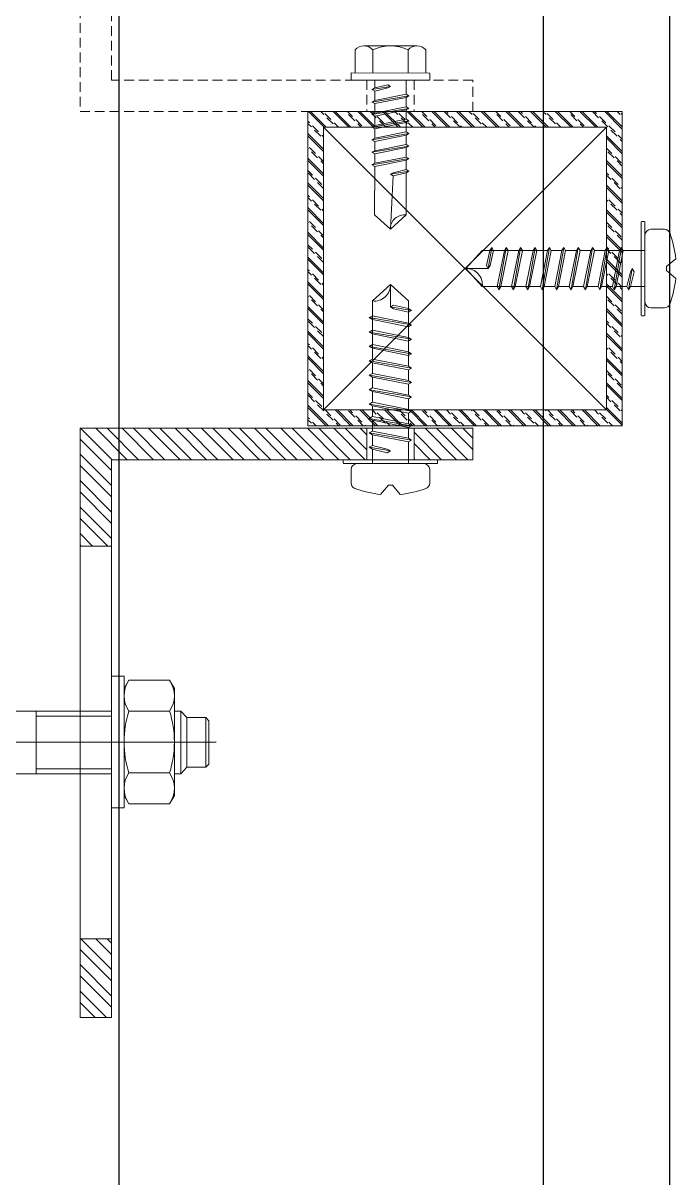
# Model space of a CAD drawing. Header units: millimetres. Extents: x 4688743 to 4806056, y -3017657 to -2960297.
# Drawn here: x 4752639.6 to 4752722.7, y -2967838.1 to -2967691.1 of the extents above; entities that cross this region are included whole.
import ezdxf

# ---------------------------------------------------------------- set-up
doc = ezdxf.new("R2010")
doc.units = ezdxf.units.MM
doc.header["$MEASUREMENT"] = 0
doc.linetypes.add('LÍNEAS_OCULTAS2', pattern=[0.1875, 0.125, -0.0625])
for name, color, linetype, lineweight in [('B-SECTIONS$0$_FAVETON-Autotaladrante N12 Filete 5.5 mm', 8, 'Continuous', 5), ('B-SECTIONS$0$_FAVETON-Pieza', 7, 'Continuous', 5), ('CLAYTONE-Pieza', 7, 'Continuous', 9), ('NEI-ALU-CROSS-SECTION', 150, 'Continuous', 5), ('NEI-G-BRACKET-IN PLAN', 115, 'Continuous', 5), ('NEI-G-RCC FASTENER', 253, 'Continuous', 5), ('TAPPING SCREW', 251, 'Continuous', 5)]:
    doc.layers.add(name, color=color, linetype=linetype, lineweight=lineweight)
doc.layers.add('MATEL CLADDING', color=145, linetype='Continuous')
doc.layers.add('wall', color=4, linetype='Continuous')

# ---------------------------------------------------------------- blocks, each defined once
blk = doc.blocks.new('ALU-CROSS-SECTION')
at = {"layer": 'NEI-ALU-CROSS-SECTION'}
h = blk.add_hatch(dxfattribs=at)
h.set_pattern_fill('ANSI33', color=8, scale=0.35, style=0)
h.set_pattern_definition([(45, (-14308.02193675318, -80916.70693045919), (-1.5715448211871, 1.5715448211871), []), (45, (-14306.45039125318, -80916.70693045919), (-1.5715448211871, 1.5715448211871), [1.111249999999998, -0.5556250000000001])])
h.paths.add_polyline_path([(20, 20), (-20, 20), (-20, -20), (20, -20)])
h.paths.add_polyline_path([(18, -18), (-17.99999999999818, -18), (-18.00000000000182, 18), (17.99999999999818, 18.00000000001455)], flags=16)
at = {"color": 8}
for p, q in [((-18, -18), (18, 18)), ((-18, 18), (18, -18))]:
    blk.add_line(p, q, dxfattribs=at)
for points in [[(-20, -20), (20, -20), (20, 20), (-20, 20)], [(-18, -18), (18, -18), (18, 18), (-18, 18)]]:
    blk.add_lwpolyline(points, close=True)
blk = doc.blocks.new('Autotaladrante N12 Filete 5.5 mm')
at = {"color": 250}
blk.add_lwpolyline([(0.4, -6), (0.1, -6, -0.4142135623730951), (0, -5.9), (0, 5.9, -0.4142135623730951), (0.1, 6), (0.4, 6, -0.4142135623730951), (0.5, 5.9), (0.5, -5.9, -0.4142135623730951)], format="xyb", close=True, dxfattribs=at)
at = {"layer": 'TAPPING SCREW'}
for p, q in [((0, 2.291923984535969), (1.846740673296151, 2.291923984652384)), ((1.619689673185348, -6.80153607391e-05), (2.078185673337428, 2.692314984626134)), ((2.309875673148779, 2.291923984652384), (3.67999267298728, 2.291923984652384)), ((4.143372673075647, 2.291923984652384), (5.513489672914146, 2.291923984652384)), ((5.976869673002511, 2.291923984652384), (7.346986672841012, 2.291923984652384)), ((7.810366672929376, 2.291923984652384), (9.180483672767876, 2.291923984652384)), ((9.64386367285624, 2.291923984652384), (11.01398067269474, 2.291923984652384)), ((10.56036767270416, -2.292060015373863), (11.47711567301303, 2.291923984652384)), ((11.24567067297175, 2.692314984626134), (11.47711567301303, 2.291923984652384)), ((11.47711567301303, 2.291923984652384), (12.84747667284682, 2.291923984652384)), ((13.31036767270416, 2.291923984652384), (14.68072867300361, 2.291923984652384)), ((14.22711567301303, -2.292060015373863), (15.14361967286095, 2.291923984652384)), ((14.55444400012493, 2.291923984535969), (20.70214900001884, 2.291923984535969)), ((14.91217367304489, 2.692314984626134), (15.14361967286095, 2.291923984652384)), ((15.14361967286095, 2.291923984652384), (16.51398067269474, 2.291923984652384)), ((16.97711567301302, 2.291923984652384), (18.34723267285153, 2.291923984652384)), ((17.66217367304489, -2.692451015347614), (18.5789216728881, 2.692314984626134)), ((20.70214900001884, 2.291923984535969), (22.80200200015679, -6.80154771544e-05)), ((-3.936293014617362, 1.252029540308284), (-2.746724937403298, 0.2499999999417923)), ((-2.746724937403298, 0.2499999999417923), (-2.746724937403298, -0.2500000000582077)), ((-3.936293014617362, -1.252029540424699), (-2.746724937403298, -0.2500000000582077)), ((19.9539216728881, -6.80153607391e-05), (22.80200200015679, -6.80154771544e-05)), ((20.70214900001884, -2.292060015490278), (22.80200200015679, -6.80154771544e-05)), ((0, -2.292060015490278), (2.763489672914146, -2.292060015490278)), ((2.995179673191158, -2.692451015347614), (3.226624673232436, -2.292060015373863)), ((4.828676673118026, -2.692451015347614), (5.0601216731593, -2.292060015373863)), ((6.66217367304489, -2.692451015347614), (6.893618673086166, -2.292060015373863)), ((8.495670672971755, -2.692451015347614), (8.727115673013031, -2.292060015373863)), ((10.3289216728881, -2.692451015347614), (10.56036767270416, -2.292060015373863)), ((10.56036767270416, -2.292060015373863), (11.93072867300361, -2.292060015373863)), ((12.39386367285624, -2.292060015373863), (13.76398067269474, -2.292060015373863)), ((13.63769599981606, -2.292060015490278), (20.70214900001884, -2.292060015490278)), ((13.99542567273602, -2.692451015347614), (14.22711567301303, -2.292060015373863)), ((14.22711567301303, -2.292060015373863), (15.59723267285153, -2.292060015373863)), ((16.06036767270416, -2.292060015373863), (17.43072867300361, -2.292060015373863)), ((17.89386367285624, -2.292060015373863), (19.26398067269474, -2.292060015373863))]:
    blk.add_line(p, q, dxfattribs=at)
for points in [[(-0.75, 5.000000000058205), (-2.468786036887863, 5.000000000058205)], [(0, 4.250000155007002), (0, -4.250000155007002)], [(4.596986672841012, -2.292060015373863), (3.226624673232436, -2.292060015373863), (4.143372673075647, 2.291923984652384), (3.911682673264293, 2.692314984626134), (2.995179673191158, -2.692451015347614), (2.763489672914146, -2.292060015373863), (3.680237673223018, 2.291923984652384), (3.911682673264293, 2.692314984626134)], [(6.430482672993093, -2.292060015373863), (5.0601216731593, -2.292060015373863), (5.976869673002511, 2.291923984652384), (5.745179673191159, 2.692314984626134), (4.828676673118026, -2.692451015347614), (4.596986672841012, -2.292060015373863), (5.513734673149881, 2.291923984652384), (5.745179673191159, 2.692314984626134)], [(8.263979672919957, -2.292060015373863), (6.893618673086166, -2.292060015373863), (7.810366672929376, 2.291923984652384), (7.578676673118025, 2.692314984626134), (6.66217367304489, -2.692451015347614), (6.430483672767878, -2.292060015373863), (7.347231673076748, 2.291923984652384), (7.578676673118025, 2.692314984626134)], [(10.09747667284682, -2.292060015373863), (8.727115673013031, -2.292060015373863), (9.64386367285624, 2.291923984652384), (9.41217367304489, 2.692314984626134), (8.495670672971755, -2.692451015347614), (8.263980672694743, -2.292060015373863), (9.180728673003612, 2.291923984652384), (9.41217367304489, 2.692314984626134)], [(13.0789216728881, 2.692314984626134), (13.31036767270416, 2.291923984652384), (12.39386367285624, -2.292060015373863), (12.16217367304489, -2.692451015347614), (11.93072867300361, -2.292060015373863), (12.84747667284682, 2.291923984652384), (13.0789216728881, 2.692314984626134), (12.16217367304489, -2.692451015347614)], [(15.8289216728881, -2.692451015347614), (16.06036767270416, -2.292060015373863), (16.97711567301302, 2.291923984652384), (16.74542567273602, 2.692314984626134), (15.8289216728881, -2.692451015347614), (15.59723267285153, -2.292060015373863), (16.51398067269474, 2.291923984652384), (16.74542567273602, 2.692314984626134)], [(19.9539216728881, -6.80153607391e-05), (19.72247667284682, -0.4014350153738633), (19.26398067269474, -2.292060015373863), (19.49567067297175, -2.692451015347614), (19.9539216728881, -6.80153607391e-05), (20.18536767270416, -0.4014350153738633), (19.72711567301303, -2.292060015373863), (19.49567067297175, -2.692451015347614)], [(-0.75, -5.000000000058205), (-2.468786036887863, -5.000000000058205)]]:
    blk.add_lwpolyline(points, dxfattribs=at)
for points in [[(2.309875673148779, 2.291923984652384), (1.85137967346236, 0.4012989846523852), (1.619689673185348, -6.80153607391e-05), (1.388244673144072, 0.4012989846523852), (1.846740673296151, 2.291923984652384), (2.078185673337428, 2.692314984626134)], [(10.3289216728881, -2.692451015347614), (10.09747667284682, -2.292060015373863), (11.01398067269474, 2.291923984652384), (11.24567067297175, 2.692314984626134)], [(13.76398067269474, -2.292060015373863), (14.68072867300361, 2.291923984652384), (14.91217367304489, 2.692314984626134), (13.99542567273602, -2.692451015347614)], [(17.89386367285624, -2.292060015373863), (17.66217367304489, -2.692451015347614), (17.43072867300361, -2.292060015373863), (18.34723267285153, 2.291923984652384), (18.5789216728881, 2.692314984626134), (18.81036767270416, 2.291923984652384)]]:
    blk.add_lwpolyline(points, close=True, dxfattribs=at)
for centre, radius, start, end in [((9.023636459546438, 1.74623e-10), 12.99999999997761, 159.516938112828, 174.5435306629525), ((-2.46258787001828, 4.243801831908056), 0.756223569314118, 90.469613473679, 163.2548443297467), ((-0.7561981668695807, 4.243801831908056), 0.756223569314118, 0.4696135470522529, 89.53038652632057), ((22.74389699986205, 2.054619984526651), 2.055444, 173.3775490016879, 271.6224339928452), ((9.023636459546438, 1.74623e-10), 12.99999999997761, 185.4564693403973, 200.4830618965218), ((-0.7561981668695807, -4.243801831908056), 0.756223569314118, 270.469613473679, 359.5303864529478), ((-2.46258787001828, -4.243801831908056), 0.756223569314118, 196.7451556702532, 269.5303865263205)]:
    blk.add_arc(centre, radius, start, end, dxfattribs=at)
blk = doc.blocks.new('Fischer')
at = {"layer": 'NEI-G-RCC FASTENER', "linetype": 'Continuous'}
for p, q in [((-7.999999999941792, 6.799999999959255), (-7.391472625691677, 7.854000091509078)), ((-2.208527183509431, 7.854000091509078), (-7.391472625691677, 7.854000091509078)), ((-1.599999999976715, 6.799999999959255), (-2.208527183509431, 7.854000091509078)), ((-1.599999999976715, 8.399999999950522), (-1.599999999976715, 0)), ((-1.599999999976715, 8.399999999950522), (0, 8.399999999950522)), ((0, 8.399999999950522), (0, -8.399999999950522)), ((-7.999999999941792, 6.799999999959255), (-7.999999999941792, 0)), ((-11.99999999994179, 3.1000001525681), (-12.39999999993597, 2.700000152573918)), ((-11.99999999994179, 3.1000001525681), (-9.599999999947613, 3.1000001525681)), ((-11.99999999994179, -3.219999847409781), (-11.99999999994179, 3.1000001525681)), ((-9.599999999947613, 3.1000001525681), (-8.819999694766011, 3.940000152564607)), ((-9.599999999947613, 3.1000001525681), (-9.599999999947613, -3.219999847409781)), ((-8.819999694766011, 3.940000152564607), (-7.999999999941792, 3.940000152564607)), ((-8.819999694766011, -4.059999847391737), (-8.819999694766011, 3.940000152564607)), ((-2.208527183509431, 3.927000045761813), (-7.391472625691677, 3.927000045761813)), ((91.52437581052072, 3.940000152564607), (0, 3.940000152564607)), ((9.599999999947613, 3.940000152564607), (9.599999999947613, -4.059999847391737)), ((-12.39999999993597, 2.700000152573918), (-12.39999999993597, -2.819999847415599)), ((-7.999999999970896, -6.799999999959255), (-7.999999999941792, 0)), ((-1.60000000000582, -8.399999999950522), (-1.599999999976715, 0)), ((-11.99999999994179, -3.219999847409781), (-12.39999999993597, -2.819999847415599)), ((-9.599999999947613, -3.219999847409781), (-11.99999999994179, -3.219999847409781)), ((-9.599999999947613, -3.219999847409781), (-8.819999694766011, -4.059999847391737)), ((-8.819999694766011, -4.059999847391737), (-7.999999999970896, -4.059999847391737)), ((-2.208527183509431, -3.927000045761813), (-7.391472625691677, -3.927000045761813)), ((91.52437581052072, -4.059999847391737), (0, -4.059999847391737)), ((-7.999999999970896, -6.799999999959255), (-7.391472625691677, -7.854000091509078)), ((-1.60000000000582, -6.799999999959255), (-2.208527183509431, -7.854000091509078)), ((-2.208527183509431, -7.854000091509078), (-7.391472625691677, -7.854000091509078)), ((-1.60000000000582, -8.399999999950522), (0, -8.399999999950522))]:
    blk.add_line(p, q, dxfattribs=at)
at = {"layer": 'NEI-G-RCC FASTENER'}
for p, q in [((9.599999999947613, 3.290800094589938), (0, 3.290800094589938)), ((-13.33468846569303, -0.0044496406408143), (124.1009357786097, -0.0044496406408143)), ((9.599999999947613, -3.410800170880975), (0, -3.410800170880975))]:
    blk.add_line(p, q, dxfattribs=at)
at = {"layer": 'NEI-G-RCC FASTENER', "linetype": 'Continuous'}
for centre, radius, start, end in [((-4.527979660022538, 5.890499877903494), 3.472020339946872, 145.5615405233899, 214.4384694938077), ((-5.072020339925074, 5.890499877903494), 3.472020339946872, 325.5615355159505, 34.43847450287798), ((4.975290679896716, 0), 12.97529144280028, 162.383039695769, 197.6169686149635), ((-14.57529144280124, 0), 12.97529144280028, 342.383034686787, 17.61697533117684), ((-4.527979660022538, -5.890499877903494), 3.472020339946872, 145.5615405233899, 214.4384694938077), ((-5.072020339925074, -5.890499877903494), 3.472020339946872, 325.5615355159505, 34.43847450287798)]:
    blk.add_arc(centre, radius, start, end, dxfattribs=at)
blk = doc.blocks.new('bracket@ rcc')
h = blk.add_hatch()
h.set_pattern_fill('ANSI31', color=8, scale=0.75, style=0)
h.set_pattern_definition([(45, (22.2538147293526, 3.634956287220134), (-1.683798022700464, 1.683798022700464), [])])
h.paths.add_polyline_path([(-14.77744539687409, -6.365043712779865), (-24.77744539687411, -6.365043712779865), (-24.77744539687411, -10.36504371277986), (-14.77744539687409, -10.36504371277986)])
h = blk.add_hatch()
h.set_pattern_fill('ANSI31', color=8, scale=0.75, style=0)
h.set_pattern_definition([(45, (230.708298155645, -31.36504371277986), (-1.683798022700464, 1.683798022700464), [])])
h.paths.add_polyline_path([(50.22255460312589, -6.365043712779865), (35.22255460312589, -6.365043712779865), (35.22255460312589, -10.36504371277986), (46.22255460312589, -10.36504371277986), (46.22255460312589, -40.86541946672421), (46.22464467902449, -40.86542034040774), (46.22380880602834, -42.86504371277986), (50.22255460312589, -42.86504371277986)])
h = blk.add_hatch()
h.set_pattern_fill('ANSI31', color=8, scale=0.75, style=0)
h.set_pattern_definition([(45, (22.2538147293526, 1.134956287220133), (-1.683798022700464, 1.683798022700464), [])])
h.paths.add_polyline_path([(46.22255460312589, -56.36504371277986), (50.22255460312589, -56.36504371277986), (50.22255460312589, -48.86504371277986), (46.22255460312589, -48.86504371277986)])
for p, q in [((-14.77744539687409, -6.365043712779865), (-14.77744539687409, -10.36504371277986)), ((35.22255460312589, -6.365043712779865), (35.22255460312589, -10.36504371277986)), ((46.22255460312589, -42.86504371277986), (50.22255460312589, -42.86504371277986)), ((46.22255460312589, -48.86504371277986), (50.22255460312589, -48.86504371277986))]:
    blk.add_line(p, q)
blk.add_lwpolyline([(-24.77744539687411, -6.365043712779865), (50.22255460312589, -6.365043712779865), (50.22255460312589, -56.36504371277986), (46.22255460312589, -56.36504371277986), (46.22255460312589, -10.36504371277986), (-24.77744539687411, -10.36504371277986), (-24.77744539687411, -6.365043712779865)])
at = {"layer": 'CLAYTONE-Pieza'}
blk.add_blockref('Autotaladrante N12 Filete 5.5 mm', (45.72255460312589, -45.86504371277986), dxfattribs=at)
at = {"layer": 'NEI-G-RCC FASTENER', "extrusion": (0, 0, -1), "zscale": -1, "rotation": 90}
blk.add_blockref('Fischer', (-10.28255445054674, -10.36504371277986), dxfattribs=at)
blk = doc.blocks.new('B-SECTIONS$0$Autotaladrante N12 Filete 5.5 mm')
at = {"layer": 'B-SECTIONS$0$_FAVETON-Autotaladrante N12 Filete 5.5 mm'}
for p, q in [((-4.984374999999086, -3.870116999999027), (-4.984374999999086, 3.870117000000846)), ((-4.411376000000018, 2.580078000000411), (-1.031249999997271, 2.580078000000411)), ((0, 2.291992000000845), (1.143554999998741, 2.291992000000845)), ((0.9165040000025328, 9.095e-13), (1.375000000002728, 2.692383000000517)), ((1.606690000002341, 2.291992000000845), (2.976807000002736, 2.291992000000845)), ((3.439941999999973, 2.291992000000845), (4.810059000000363, 2.291992000000845)), ((4.356446000002506, -2.291991999999027), (5.273193999997601, 2.291992000000845)), ((5.041748999999982, 2.692383000000517), (5.273193999997601, 2.291992000000845)), ((5.273193999997601, 2.291992000000845), (6.643555000003289, 2.291992000000845)), ((7.106446000001596, 2.291992000000845), (8.476807000000917, 2.291992000000845)), ((8.023194000003059, -2.291991999999027), (8.939697999999225, 2.291992000000845)), ((8.708251999998538, 2.692383000000517), (8.939697999999225, 2.291992000000845)), ((8.939697999999225, 2.291992000000845), (10.31005899999854, 2.291992000000845)), ((10.77319400000215, 2.291992000000845), (12.14331100000254, 2.291992000000845)), ((11.45825199999672, -2.692383000000517), (12.37499999999909, 2.692383000000517)), ((12.60644599999978, 2.291992000000845), (19.67089899999791, 2.291992000000845)), ((19.67089899999791, 2.291992000000845), (21.77075200000218, 9.095e-13)), ((13.9814460000025, -0.4013669999994818), (21.77075200000218, 9.095e-13)), ((19.67089899999791, -2.291991999999027), (21.77075200000218, 9.095e-13)), ((-4.411376000000018, -2.580078000000411), (-1.031249999997271, -2.580078000000411)), ((0, -2.291991999999027), (2.060059000001273, -2.291991999999027)), ((2.291749000000891, -2.692383000000517), (2.523193999998509, -2.291991999999027)), ((4.125000000001818, -2.692383000000517), (4.356446000002506, -2.291991999999027)), ((4.356446000002506, -2.291991999999027), (5.726807000001826, -2.291991999999027)), ((6.189941999999063, -2.291991999999027), (7.560058999999455, -2.291991999999027)), ((7.791504000003442, -2.692383000000517), (8.023194000003059, -2.291991999999027)), ((8.023194000003059, -2.291991999999027), (9.393311000003443, -2.291991999999027)), ((9.856446000000687, -2.291991999999027), (11.226807, -2.291991999999027)), ((11.68994199999633, -2.291991999999027), (13.06005899999673, -2.291991999999027)), ((13.52319400000124, -2.291991999999027), (19.67089899999791, -2.291991999999027)), ((-1.031249999997271, -5.160155999999457), (-4.411376000000018, -5.160155999999457))]:
    blk.add_line(p, q, dxfattribs=at)
for points in [[(-1.031249999997271, 5.160155999999457), (-4.411376000000018, 5.160155999999457)], [(3.893554999997832, -2.291991999999027), (2.523193999998509, -2.291991999999027), (3.439941999999973, 2.291992000000845), (3.208252000000356, 2.692383000000517), (2.291749000000891, -2.692383000000517), (2.060059000001273, -2.291991999999027), (2.976807000002736, 2.291992000000845), (3.208252000000356, 2.692383000000517)], [(6.875000000000909, 2.692383000000517), (7.106446000001596, 2.291992000000845), (6.189941999999063, -2.291991999999027), (5.958251999999447, -2.692383000000517), (5.726807000001826, -2.291991999999027), (6.643555000003289, 2.291992000000845), (6.875000000000909, 2.692383000000517), (5.958251999999447, -2.692383000000517)], [(9.625, -2.692383000000517), (9.856446000000687, -2.291991999999027), (10.77319400000215, 2.291992000000845), (10.54150400000253, 2.692383000000517), (9.625, -2.692383000000517), (9.393311000003443, -2.291991999999027), (10.31005899999854, 2.291992000000845), (10.54150400000253, 2.692383000000517)], [(13.75000000000182, 9.095e-13), (13.51855499999783, -0.4013669999994818), (13.06005899999673, -2.291991999999027), (13.29174899999725, -2.692383000000517), (13.75000000000182, 9.095e-13), (13.9814460000025, -0.4013669999994818), (13.52319400000124, -2.291991999999027), (13.29174899999725, -2.692383000000517)]]:
    blk.add_lwpolyline(points, dxfattribs=at)
for points in [[(0, -5.729491999999482), (0, 5.729491999999482), (-1.031249999997271, 5.729491999999482), (-1.031249999997271, -5.729491999999482)], [(1.606690000002341, 2.291992000000845), (1.148194000002149, 0.4013669999994818), (0.9165040000025328, 9.095e-13), (0.6850589999985461, 0.4013669999994818), (1.143554999998741, 2.291992000000845), (1.375000000002728, 2.692383000000517)], [(4.125000000001818, -2.692383000000517), (3.893554999997832, -2.291991999999027), (4.810059000000363, 2.291992000000845), (5.041748999999982, 2.692383000000517)], [(7.560058999999455, -2.291991999999027), (8.476807000000917, 2.291992000000845), (8.708251999998538, 2.692383000000517), (7.791504000003442, -2.692383000000517)], [(11.68994199999633, -2.291991999999027), (11.45825199999672, -2.692383000000517), (11.226807, -2.291991999999027), (12.14331100000254, 2.291992000000845), (12.37499999999909, 2.692383000000517), (12.60644599999978, 2.291992000000845)]]:
    blk.add_lwpolyline(points, close=True, dxfattribs=at)
for centre, radius, start, end in [((-3.24560499999643, 3.870117000000846), 1.738801999999999, 132.1065000000292, 227.8934999999707), ((1.111328999996658, 9.095e-13), 6.095832999999998, 154.9603400000064, 205.0396599999936), ((21.7126470000012, -2.054688000000167), 2.055444, 88.37756600001387, 186.6224509999925), ((-3.24560499999643, -3.870116999999027), 1.738801999999999, 132.1065000000292, 227.8934999999707)]:
    blk.add_arc(centre, radius, start, end, dxfattribs=at)
blk = doc.blocks.new('rcc diff lvl')
at = {"linetype": 'LÍNEAS_OCULTAS2', "ltscale": 10}
for p, q in [((4.555360672995448, 3.000068015360735), (0.5553606729954482, 3.000068015360735)), ((4.555360672995448, -2.999931984639263), (0.5553606729954482, -2.999931984639263))]:
    blk.add_line(p, q, dxfattribs=at)
blk.add_lwpolyline([(75.55536067299545, 39.50006801536074), (0.5553606729954482, 39.50006801536074), (0.5553606729954482, -10.49993198463926), (4.555360672995448, -10.49993198463926), (4.555360672995448, 35.50006801536074), (75.55536067299545, 35.50006801536074), (75.55536067299545, 39.50006801536074)], dxfattribs=at)
at = {"layer": 'B-SECTIONS$0$_FAVETON-Pieza', "extrusion": (0, 0, -1), "xscale": 0.8726777181651566, "yscale": 0.8726777181651566, "zscale": -0.8726777173244235, "rotation": 0.0239505062693356}
blk.add_blockref('B-SECTIONS$0$Autotaladrante N12 Filete 5.5 mm', (-4.555360672995448, 6.80153607355e-05), dxfattribs=at)

msp = doc.modelspace()

# ---------------------------------------------------------------- hatches: boundary and pattern name
at = {"layer": 'NEI-ALU-CROSS-SECTION'}
h = msp.add_hatch(dxfattribs=at)
h.set_pattern_fill('ANSI33', color=8, scale=0.35, angle=89.99999999999999, style=0)
h.set_pattern_definition([(135, (4833612.540055326, -2982030.393623507), (-1.5715448211871, -1.5715448211871), []), (135, (4833612.540055326, -2982028.822078007), (-1.5715448211871, -1.5715448211871), [1.111249999999998, -0.5556250000000001])])
h.paths.add_polyline_path([(4752675.833124869, -2967702.371686752), (4752675.833124869, -2967742.371686752), (4752715.833124868, -2967742.371686752), (4752715.833124868, -2967702.371686752)])
h.paths.add_polyline_path([(4752713.833124869, -2967704.371686752), (4752713.833124869, -2967740.371686752), (4752677.833124869, -2967740.371686752), (4752677.833124869, -2967704.371686752)], flags=16)
at = {"layer": 'NEI-G-BRACKET-IN PLAN'}
h = msp.add_hatch(dxfattribs=at)
h.set_pattern_fill('ANSI31', color=8, scale=0.7500000000000002, angle=89.99999999999999, style=0)
h.set_pattern_definition([(135, (4752671.833127961, -2967562.21150234), (-1.683798022700465, -1.683798022700464), [])])
h.paths.add_polyline_path([(4752646.833127961, -2967742.697245893), (4752646.833127961, -2967757.697245892), (4752650.833127961, -2967757.697245892), (4752650.833127961, -2967746.697245893), (4752681.333503715, -2967746.697245893), (4752681.333504588, -2967746.695155817), (4752683.333127961, -2967746.69599169), (4752683.333127961, -2967742.697245893)])
h = msp.add_hatch(dxfattribs=at)
h.set_pattern_fill('ANSI31', color=8, scale=0.7500000000000002, angle=89.99999999999999, style=0)
h.set_pattern_definition([(135, (4752639.33312796, -2967770.665985767), (-1.683798022700465, -1.683798022700464), [])])
h.paths.add_polyline_path([(4752696.833127961, -2967746.697245893), (4752696.833127961, -2967742.697245893), (4752689.333127961, -2967742.697245893), (4752689.333127961, -2967746.697245893)])
h = msp.add_hatch(dxfattribs=at)
h.set_pattern_fill('ANSI31', color=8, scale=0.7500000000000002, angle=89.99999999999999, style=0)
h.set_pattern_definition([(135, (4752636.833127961, -2967770.665985767), (-1.683798022700465, -1.683798022700464), [])])
h.paths.add_polyline_path([(4752646.833127961, -2967807.697245893), (4752646.833127961, -2967817.697245892), (4752650.833127961, -2967817.697245892), (4752650.833127961, -2967807.697245893)])

# ---------------------------------------------------------------- linework, layer by layer
at = {"layer": 'B-SECTIONS$0$_FAVETON-Autotaladrante N12 Filete 5.5 mm'}
for p, q in [((4752689.71240022, -2967694.023345922, 303.0646757318835), (4752682.957671065, -2967694.020522342, 303.0646757318835)), ((4752681.830440802, -2967697.469855549, 303.0646757318835), (4752681.831673848, -2967694.520095161, 303.0646757318835)), ((4752684.083250231, -2967694.521036355, 303.0646757318835), (4752684.082017187, -2967697.470796742, 303.0646757318835)), ((4752688.586403002, -2967694.522918741, 303.0646757318835), (4752688.585169957, -2967697.472679127, 303.0646757318835)), ((4752690.836746342, -2967697.473620321, 303.0646757318835), (4752690.837979387, -2967694.523859934, 303.0646757318835)), ((4752681.333217812, -2967698.369596677, 303.0646757318835), (4752681.333594005, -2967697.469647859, 303.0646757318835)), ((4752691.333216948, -2967698.373776829, 303.0646757318835), (4752681.333217812, -2967698.369596677, 303.0646757318835)), ((4752681.333594005, -2967697.469647859, 303.0646757318835), (4752691.333593141, -2967697.473828011, 303.0646757318835)), ((4752684.333047207, -2967698.370850652, 303.0646757318835), (4752684.332630048, -2967699.368805532, 303.0646757318835)), ((4752688.333387554, -2967698.372522855, 303.0646757318835), (4752688.332636058, -2967700.170290285, 303.0646757318835)), ((4752691.333593141, -2967697.473828011, 303.0646757318835), (4752691.333216948, -2967698.373776829, 303.0646757318835)), ((4752686.332883047, -2967699.171499303, 303.0646757318835), (4752683.983133341, -2967699.57063635, 303.0646757318835)), ((4752684.332630048, -2967699.368805532, 303.0646757318835), (4752683.983133341, -2967699.57063635, 303.0646757318835)), ((4752683.983133341, -2967699.57063635, 303.0646757318835), (4752684.332461097, -2967699.772973092, 303.0646757318835)), ((4752684.332461097, -2967699.772973092, 303.0646757318835), (4752684.33196129, -2967700.968643565, 303.0646757318835)), ((4752688.332636058, -2967700.170290285, 303.0646757318835), (4752684.33196129, -2967700.968643565, 303.0646757318835)), ((4752684.332461097, -2967699.772973092, 303.0646757318835), (4752685.982534521, -2967699.37354357, 303.0646757318835)), ((4752685.982703469, -2967698.96937601, 303.0646757318835), (4752684.332630048, -2967699.368805532, 303.0646757318835)), ((4752685.982534521, -2967699.37354357, 303.0646757318835), (4752686.332883047, -2967699.171499303, 303.0646757318835)), ((4752686.332883047, -2967699.171499303, 303.0646757318835), (4752685.982703469, -2967698.96937601, 303.0646757318835)), ((4752688.681963815, -2967700.372627027, 303.0646757318835), (4752688.332636058, -2967700.170290285, 303.0646757318835)), ((4752683.982464586, -2967701.170474382, 303.0646757318835), (4752688.681963815, -2967700.372627027, 303.0646757318835)), ((4752684.33196129, -2967700.968643565, 303.0646757318835), (4752683.982464586, -2967701.170474382, 303.0646757318835)), ((4752684.331792342, -2967701.372811124, 303.0646757318835), (4752683.982464586, -2967701.170474382, 303.0646757318835)), ((4752684.331792342, -2967701.372811124, 303.0646757318835), (4752684.331292533, -2967702.568481597, 303.0646757318835)), ((4752688.332467112, -2967700.574457845, 303.0646757318835), (4752684.331792342, -2967701.372811124, 303.0646757318835)), ((4752688.331967215, -2967701.770341251, 303.0646757318835), (4752688.332467112, -2967700.574457845, 303.0646757318835)), ((4752688.681963815, -2967700.372627027, 303.0646757318835), (4752688.332467112, -2967700.574457845, 303.0646757318835)), ((4752683.98179574, -2967702.770526221, 303.0646757318835), (4752688.681295059, -2967701.972464187, 303.0646757318835)), ((4752684.331292533, -2967702.568481597, 303.0646757318835), (4752683.98179574, -2967702.770526221, 303.0646757318835)), ((4752683.98179574, -2967702.770526221, 303.0646757318835), (4752684.331123585, -2967702.972649157, 303.0646757318835)), ((4752684.331123585, -2967702.972649157, 303.0646757318835), (4752684.330623687, -2967704.168532562, 303.0646757318835)), ((4752688.331798355, -2967702.174295877, 303.0646757318835), (4752684.331123585, -2967702.972649157, 303.0646757318835)), ((4752688.331967215, -2967701.770341251, 303.0646757318835), (4752684.331292533, -2967702.568481597, 303.0646757318835)), ((4752688.331798355, -2967702.174295877, 303.0646757318835), (4752688.331298457, -2967703.370179282, 303.0646757318835)), ((4752688.681295059, -2967701.972464187, 303.0646757318835), (4752688.331798355, -2967702.174295877, 303.0646757318835)), ((4752688.681295059, -2967701.972464187, 303.0646757318835), (4752688.331967215, -2967701.770341251, 303.0646757318835)), ((4752683.981126985, -2967704.37036338, 303.0646757318835), (4752688.680626302, -2967703.572302219, 303.0646757318835)), ((4752684.330623687, -2967704.168532562, 303.0646757318835), (4752683.981126985, -2967704.37036338, 303.0646757318835)), ((4752683.981126985, -2967704.37036338, 303.0646757318835), (4752684.330454828, -2967704.572487189, 303.0646757318835)), ((4752684.330454828, -2967704.572487189, 303.0646757318835), (4752684.329954932, -2967705.768370596, 303.0646757318835)), ((4752684.330454828, -2967704.572487189, 303.0646757318835), (4752688.33112951, -2967703.774346842, 303.0646757318835)), ((4752688.331298457, -2967703.370179282, 303.0646757318835), (4752684.330623687, -2967704.168532562, 303.0646757318835)), ((4752688.33112951, -2967703.774346842, 303.0646757318835), (4752688.330629702, -2967704.970017316, 303.0646757318835)), ((4752688.33112951, -2967703.774346842, 303.0646757318835), (4752688.680626302, -2967703.572302219, 303.0646757318835)), ((4752688.680626302, -2967703.572302219, 303.0646757318835), (4752688.331298457, -2967703.370179282, 303.0646757318835)), ((4752683.980458227, -2967705.970201411, 303.0646757318835), (4752688.679957545, -2967705.172140252, 303.0646757318835)), ((4752684.329954932, -2967705.768370596, 303.0646757318835), (4752683.980458227, -2967705.970201411, 303.0646757318835)), ((4752683.980458227, -2967705.970201411, 303.0646757318835), (4752684.329786072, -2967706.172325221, 303.0646757318835)), ((4752688.330460751, -2967705.374184875, 303.0646757318835), (4752684.329786072, -2967706.172325221, 303.0646757318835)), ((4752688.330629702, -2967704.970017316, 303.0646757318835), (4752684.329954932, -2967705.768370596, 303.0646757318835)), ((4752688.330460751, -2967705.374184875, 303.0646757318835), (4752688.329960945, -2967706.569855348, 303.0646757318835)), ((4752688.679957545, -2967705.172140252, 303.0646757318835), (4752688.330460751, -2967705.374184875, 303.0646757318835)), ((4752688.679957545, -2967705.172140252, 303.0646757318835), (4752688.330629702, -2967704.970017316, 303.0646757318835)), ((4752683.97978947, -2967707.570039446, 303.0646757318835), (4752688.679288698, -2967706.772191217, 303.0646757318835)), ((4752684.329286172, -2967707.368208628, 303.0646757318835), (4752683.97978947, -2967707.570039446, 303.0646757318835)), ((4752684.329117226, -2967707.772376187, 303.0646757318835), (4752683.97978947, -2967707.570039446, 303.0646757318835)), ((4752688.329791997, -2967706.974022908, 303.0646757318835), (4752684.329117226, -2967707.772376187, 303.0646757318835)), ((4752684.329786072, -2967706.172325221, 303.0646757318835), (4752684.329286172, -2967707.368208628, 303.0646757318835)), ((4752688.329960945, -2967706.569855348, 303.0646757318835), (4752684.329286172, -2967707.368208628, 303.0646757318835)), ((4752688.329791997, -2967706.974022908, 303.0646757318835), (4752688.3292921, -2967708.169906314, 303.0646757318835)), ((4752688.679288698, -2967706.772191217, 303.0646757318835), (4752688.329791997, -2967706.974022908, 303.0646757318835)), ((4752688.679288698, -2967706.772191217, 303.0646757318835), (4752688.329960945, -2967706.569855348, 303.0646757318835)), ((4752688.678619944, -2967708.37202925, 303.0646757318835), (4752683.979120624, -2967709.170090411, 303.0646757318835)), ((4752684.328617416, -2967708.968046661, 303.0646757318835), (4752683.979120624, -2967709.170090411, 303.0646757318835)), ((4752684.32844847, -2967709.37221422, 303.0646757318835), (4752688.32912315, -2967708.574073873, 303.0646757318835)), ((4752684.329117226, -2967707.772376187, 303.0646757318835), (4752684.328617416, -2967708.968046661, 303.0646757318835)), ((4752688.3292921, -2967708.169906314, 303.0646757318835), (4752684.328617416, -2967708.968046661, 303.0646757318835)), ((4752688.32912315, -2967708.574073873, 303.0646757318835), (4752688.328623342, -2967709.769744345, 303.0646757318835)), ((4752688.32912315, -2967708.574073873, 303.0646757318835), (4752688.678619944, -2967708.37202925, 303.0646757318835)), ((4752688.678619944, -2967708.37202925, 303.0646757318835), (4752688.3292921, -2967708.169906314, 303.0646757318835)), ((4752683.979120624, -2967709.170090411, 303.0646757318835), (4752684.32844847, -2967709.37221422, 303.0646757318835)), ((4752684.32844847, -2967709.37221422, 303.0646757318835), (4752684.325871411, -2967715.537204406, 303.0646757318835)), ((4752688.677951097, -2967709.972081089, 303.0646757318835), (4752686.328201483, -2967710.37100433, 303.0646757318835)), ((4752686.328201483, -2967710.37100433, 303.0646757318835), (4752686.67854992, -2967710.169173867, 303.0646757318835)), ((4752686.328201483, -2967710.37100433, 303.0646757318835), (4752686.67838106, -2967710.573128495, 303.0646757318835)), ((4752686.67838106, -2967710.573128495, 303.0646757318835), (4752688.328454394, -2967710.173911904, 303.0646757318835)), ((4752686.67854992, -2967710.169173867, 303.0646757318835), (4752688.328623342, -2967709.769744345, 303.0646757318835)), ((4752688.328454394, -2967710.173911904, 303.0646757318835), (4752688.326211757, -2967715.538876608, 303.0646757318835)), ((4752688.328454394, -2967710.173911904, 303.0646757318835), (4752688.677951097, -2967709.972081089, 303.0646757318835)), ((4752688.328623342, -2967709.769744345, 303.0646757318835), (4752688.677951097, -2967709.972081089, 303.0646757318835)), ((4752686.67838106, -2967710.573128495, 303.0646757318835), (4752686.325275572, -2967717.370535271, 303.0646757318835)), ((4752684.325871411, -2967715.537204406, 303.0646757318835), (4752686.325275572, -2967717.370535271, 303.0646757318835)), ((4752688.326211757, -2967715.538876608, 303.0646757318835), (4752686.325275572, -2967717.370535271, 303.0646757318835))]:
    msp.add_line(p, q, dxfattribs=at)
at = {"layer": 'B-SECTIONS$0$_FAVETON-Autotaladrante N12 Filete 5.5 mm', "extrusion": (0, 0, -1)}
for centre, major_axis, ratio, start_param, end_param in [((4752682.957036776, -2967695.537908045, 303.0646757318835), (-1.072973560931437, 1.072973560931437), 0.9999999996676441, 6.233102220080588, 7.904900751426224), ((4752686.332811975, -2967699.341518724, 303.0646757318835), (3.761594270317649, 3.761594270317651), 0.9999999998442971, 5.061180648423597, 5.93522966945903), ((4752689.71176593, -2967695.540731625, 303.0646757318835), (-1.072973560920825, 1.072973560920824), 0.9999999998742107, 6.233102220979671, 7.904900751421104)]:
    msp.add_ellipse(centre, major_axis=major_axis, ratio=ratio, start_param=start_param, end_param=end_param, dxfattribs=at)
at = {"layer": 'B-SECTIONS$0$_FAVETON-Autotaladrante N12 Filete 5.5 mm', "extrusion": (0, 0, -0.9999999999999998)}
msp.add_ellipse((4752688.118377048, -2967717.320577871, 303.0646757318835), major_axis=(-1.268365844963774, 1.268365844963774), ratio=0.9999999995171625, start_param=5.469888343378613, end_param=7.184585060427698, dxfattribs=at)
at = {"layer": 'CLAYTONE-Pieza', "color": 250}
for points, elevation in [([(4752718.327657817, -2967716.371684889), (4752718.627657817, -2967716.371684889, -0.4142135623730951), (4752718.727657817, -2967716.471684889), (4752718.727657817, -2967728.271684889, -0.4142135623730951), (4752718.627657817, -2967728.371684888), (4752718.327657817, -2967728.371684888, -0.4142135623730951), (4752718.227657817, -2967728.271684889), (4752718.227657817, -2967716.471684889, -0.4142135623730951)], 303.0646878914784), ([(4752692.333127961, -2967746.797245893), (4752692.333127961, -2967747.097245892, -0.4142135623730951), (4752692.23312796, -2967747.197245892), (4752680.433127958, -2967747.197245892, -0.4142135623730951), (4752680.333127961, -2967747.097245892), (4752680.333127961, -2967746.797245893, -0.4142135623730951), (4752680.433127958, -2967746.697245893), (4752692.23312796, -2967746.697245893, -0.4142135623730951)], 303.0646663715314)]:
    msp.add_lwpolyline(points, format="xyb", close=True, dxfattribs=dict(at, elevation=elevation))
at = {"layer": 'MATEL CLADDING', "elevation": -3.5158106524e-06}
for points in [[(4752705.831782426, -2973389.642725721), (4752705.832337708, -2966811.469022971), (4752705.83308829, -2966811.469022971)], [(4752721.833089837, -2966811.469022971), (4752721.83257412, -2973389.642725721)]]:
    msp.add_lwpolyline(points, dxfattribs=at)
at = {"layer": 'NEI-ALU-CROSS-SECTION', "color": 8}
for p, q in [((4752713.833124869, -2967740.371686752, 303.0646757321309), (4752677.833124869, -2967704.371686752, 303.0646757321309)), ((4752677.833124869, -2967740.371686752, 303.0646757321309), (4752713.833124869, -2967704.371686752, 303.0646757321309))]:
    msp.add_line(p, q, dxfattribs=at)
at = {"layer": 'NEI-ALU-CROSS-SECTION', "elevation": 303.0646757321309}
for points in [[(4752715.833124868, -2967742.371686752), (4752715.833124868, -2967702.371686752), (4752675.833124869, -2967702.371686752), (4752675.833124869, -2967742.371686752)], [(4752713.833124869, -2967740.371686752), (4752713.833124869, -2967704.371686752), (4752677.833124869, -2967704.371686752), (4752677.833124869, -2967740.371686752)]]:
    msp.add_lwpolyline(points, close=True, dxfattribs=at)
at = {"layer": 'NEI-G-BRACKET-IN PLAN', "linetype": 'LÍNEAS_OCULTAS2', "ltscale": 10}
for p, q in [((4752683.333217381, -2967698.371686752, 303.0646757318835), (4752683.333217381, -2967702.371686752, 303.0646757318835)), ((4752689.333217381, -2967698.371686752, 303.0646757318835), (4752689.333217381, -2967702.371686752, 303.0646757318835))]:
    msp.add_line(p, q, dxfattribs=at)
at = {"layer": 'NEI-G-BRACKET-IN PLAN'}
for p, q in [((4752683.333127961, -2967746.697245893, 303.0646663715314), (4752683.333127961, -2967742.697245893, 303.0646663715314)), ((4752689.333127961, -2967746.697245893, 303.0646663715314), (4752689.333127961, -2967742.697245893, 303.0646663715314)), ((4752646.833127961, -2967757.697245892, 303.0646663715314), (4752650.833127961, -2967757.697245892, 303.0646663715314)), ((4752646.833127961, -2967807.697245893, 303.0646663715314), (4752650.833127961, -2967807.697245893, 303.0646663715314))]:
    msp.add_line(p, q, dxfattribs=at)
at = {"layer": 'NEI-G-BRACKET-IN PLAN', "linetype": 'LÍNEAS_OCULTAS2', "ltscale": 10, "elevation": 303.0646757318835}
msp.add_lwpolyline([(4752646.833217381, -2967627.371686753), (4752646.833217381, -2967702.371686752), (4752696.833217381, -2967702.371686752), (4752696.833217381, -2967698.371686752), (4752650.833217381, -2967698.371686752), (4752650.833217381, -2967627.371686753), (4752646.833217381, -2967627.371686753)], dxfattribs=at)
at = {"layer": 'NEI-G-BRACKET-IN PLAN', "elevation": 303.0646663715314}
msp.add_lwpolyline([(4752646.833127961, -2967817.697245892), (4752646.833127961, -2967742.697245893), (4752696.833127961, -2967742.697245893), (4752696.833127961, -2967746.697245893), (4752650.833127961, -2967746.697245893), (4752650.833127961, -2967817.697245892), (4752646.833127961, -2967817.697245892)], dxfattribs=at)
at = {"layer": 'NEI-G-RCC FASTENER', "linetype": 'Continuous'}
for p, q in [((4752650.833127961, -2967774.237246046, 303.0646663715314), (4752650.833127961, -2967791.037246046, 303.0646663715314)), ((4752652.43312796, -2967774.237246046, 303.0646663715314), (4752650.833127961, -2967774.237246046, 303.0646663715314)), ((4752652.43312796, -2967791.037246046, 303.0646663715314), (4752652.43312796, -2967774.237246046, 303.0646663715314)), ((4752652.43312796, -2967775.837246045, 303.0646663715314), (4752653.041655144, -2967774.783245955, 303.0646663715314)), ((4752653.041655144, -2967774.783245955, 303.0646663715314), (4752658.224600586, -2967774.783245955, 303.0646663715314)), ((4752658.833127961, -2967775.837246045, 303.0646663715314), (4752658.224600586, -2967774.783245955, 303.0646663715314)), ((4752658.833127961, -2967789.437246045, 303.0646663715314), (4752658.833127961, -2967775.837246045, 303.0646663715314)), ((4752559.30875215, -2967778.697245892, 303.0646663715314), (4752650.833127961, -2967778.697245892, 303.0646663715314)), ((4752641.23312796, -2967778.697245892, 303.0646663715314), (4752641.23312796, -2967786.697245892, 303.0646663715314)), ((4752653.041655144, -2967778.710246, 303.0646663715314), (4752658.224600586, -2967778.710246, 303.0646663715314)), ((4752659.653127655, -2967778.697245892, 303.0646663715314), (4752658.833127961, -2967778.697245892, 303.0646663715314)), ((4752659.653127655, -2967786.697245892, 303.0646663715314), (4752659.653127655, -2967778.697245892, 303.0646663715314)), ((4752660.433127959, -2967779.537245892, 303.0646663715314), (4752659.653127655, -2967778.697245892, 303.0646663715314)), ((4752662.833127961, -2967779.537245892, 303.0646663715314), (4752660.433127959, -2967779.537245892, 303.0646663715314)), ((4752660.433127959, -2967779.537245892, 303.0646663715314), (4752660.433127959, -2967785.857245892, 303.0646663715314)), ((4752662.833127961, -2967785.857245892, 303.0646663715314), (4752662.833127961, -2967779.537245892, 303.0646663715314)), ((4752662.833127961, -2967779.537245892, 303.0646663715314), (4752663.233127962, -2967779.937245892, 303.0646663715314)), ((4752663.233127962, -2967779.937245892, 303.0646663715314), (4752663.233127962, -2967785.457245892, 303.0646663715314)), ((4752662.833127961, -2967785.857245892, 303.0646663715314), (4752663.233127962, -2967785.457245892, 303.0646663715314)), ((4752559.30875215, -2967786.697245892, 303.0646663715314), (4752650.833127961, -2967786.697245892, 303.0646663715314)), ((4752653.041655144, -2967786.56424609, 303.0646663715314), (4752658.224600586, -2967786.56424609, 303.0646663715314)), ((4752659.653127655, -2967786.697245892, 303.0646663715314), (4752658.833127961, -2967786.697245892, 303.0646663715314)), ((4752660.433127959, -2967785.857245892, 303.0646663715314), (4752659.653127655, -2967786.697245892, 303.0646663715314)), ((4752660.433127959, -2967785.857245892, 303.0646663715314), (4752662.833127961, -2967785.857245892, 303.0646663715314)), ((4752652.43312796, -2967789.437246045, 303.0646663715314), (4752653.041655144, -2967790.491246136, 303.0646663715314)), ((4752658.833127961, -2967789.437246045, 303.0646663715314), (4752658.224600586, -2967790.491246136, 303.0646663715314)), ((4752652.43312796, -2967791.037246046, 303.0646663715314), (4752650.833127961, -2967791.037246046, 303.0646663715314)), ((4752653.041655144, -2967790.491246136, 303.0646663715314), (4752658.224600586, -2967790.491246136, 303.0646663715314))]:
    msp.add_line(p, q, dxfattribs=at)
at = {"layer": 'NEI-G-RCC FASTENER'}
for p, q in [((4752641.23312796, -2967779.34644595, 303.0646663715314), (4752650.833127961, -2967779.34644595, 303.0646663715314)), ((4752664.167816427, -2967782.641695685, 303.0646663715314), (4752526.732192182, -2967782.641695685, 303.0646663715314)), ((4752641.23312796, -2967786.048046217, 303.0646663715314), (4752650.833127961, -2967786.048046217, 303.0646663715314))]:
    msp.add_line(p, q, dxfattribs=at)
at = {"layer": 'NEI-G-RCC FASTENER', "linetype": 'Continuous'}
for centre, radius, start, end in [((4752655.905148299, -2967776.746746167, 303.0646663715314), 3.472020339946872, 145.5615254992978, 214.4384644809311), ((4752655.361107619, -2967776.746746167, 303.0646663715314), 3.472020339946872, 325.5615305091832, 34.4384594710451), ((4752665.408419403, -2967782.637246046, 303.0646663715314), 12.97529144280028, 162.3830246587856, 197.616965317394), ((4752645.85783728, -2967782.637246046, 303.0646663715314), 12.97529144280028, 342.3830313916269, 17.61696029737542), ((4752655.905148299, -2967788.527745923, 303.0646663715314), 3.472020339946872, 145.5615254992978, 214.4384644809311), ((4752655.361107619, -2967788.527745923, 303.0646663715314), 3.472020339946872, 325.5615305091832, 34.4384594710451)]:
    msp.add_arc(centre, radius, start, end, dxfattribs=at)
at = {"layer": 'TAPPING SCREW'}
for p, q in [((4752698.025508816, -2967720.079624873, 303.0646878914784), (4752695.925655818, -2967722.371616874, 303.0646878914784)), ((4752706.333794145, -2967720.079624873, 303.0646878914784), (4752698.025508816, -2967720.079624873, 303.0646878914784)), ((4752701.065484145, -2967719.679233872, 303.0646878914784), (4752700.148736144, -2967725.063999872, 303.0646878914784)), ((4752704.500542144, -2967720.079624873, 303.0646878914784), (4752703.584038145, -2967724.663608872, 303.0646878914784)), ((4752704.732232145, -2967719.679233872, 303.0646878914784), (4752704.500542144, -2967720.079624873, 303.0646878914784)), ((4752708.167290145, -2967720.079624873, 303.0646878914784), (4752706.796929144, -2967720.079624873, 303.0646878914784)), ((4752708.167290145, -2967720.079624873, 303.0646878914784), (4752707.250542144, -2967724.663608872, 303.0646878914784)), ((4752708.398736144, -2967719.679233872, 303.0646878914784), (4752708.167290145, -2967720.079624873, 303.0646878914784)), ((4752710.231987146, -2967719.679233872, 303.0646878914784), (4752710.000542144, -2967720.079624873, 303.0646878914784)), ((4752712.065484144, -2967719.679233872, 303.0646878914784), (4752711.834039143, -2967720.079624873, 303.0646878914784)), ((4752713.898981144, -2967719.679233872, 303.0646878914784), (4752713.667536145, -2967720.079624873, 303.0646878914784)), ((4752715.732478145, -2967719.679233872, 303.0646878914784), (4752715.501033143, -2967720.079624873, 303.0646878914784)), ((4752718.727657817, -2967720.079624873, 303.0646878914784), (4752715.964168144, -2967720.079624873, 303.0646878914784)), ((4752722.663950832, -2967721.119655348, 303.0646878914784), (4752721.474382754, -2967722.121684888, 303.0646878914784)), ((4752721.474382754, -2967722.621684889, 303.0646878914784), (4752721.474382754, -2967722.121684888, 303.0646878914784)), ((4752698.773736143, -2967722.371616874, 303.0646878914784), (4752695.925655818, -2967722.371616874, 303.0646878914784)), ((4752698.025508816, -2967724.663608872, 303.0646878914784), (4752695.925655818, -2967722.371616874, 303.0646878914784)), ((4752717.107968145, -2967722.371616874, 303.0646878914784), (4752716.649472144, -2967725.063999872, 303.0646878914784)), ((4752722.663950832, -2967723.623714429, 303.0646878914784), (4752721.474382754, -2967722.621684889, 303.0646878914784)), ((4752684.041203976, -2967726.495096892, 303.0646663715314), (4752686.333195977, -2967724.395243892, 303.0646663715314)), ((4752688.625187974, -2967726.495096892, 303.0646663715314), (4752686.333195977, -2967724.395243892, 303.0646663715314)), ((4752686.333195977, -2967727.24332422, 303.0646663715314), (4752686.333195977, -2967724.395243892, 303.0646663715314)), ((4752705.417290145, -2967724.663608872, 303.0646878914784), (4752698.025508816, -2967724.663608872, 303.0646878914784)), ((4752703.815484144, -2967725.063999872, 303.0646878914784), (4752703.584038145, -2967724.663608872, 303.0646878914784)), ((4752707.250542144, -2967724.663608872, 303.0646878914784), (4752705.880181145, -2967724.663608872, 303.0646878914784)), ((4752707.481987145, -2967725.063999872, 303.0646878914784), (4752707.250542144, -2967724.663608872, 303.0646878914784)), ((4752709.083794145, -2967724.663608872, 303.0646878914784), (4752707.713677145, -2967724.663608872, 303.0646878914784)), ((4752710.917291144, -2967724.663608872, 303.0646878914784), (4752709.547174145, -2967724.663608872, 303.0646878914784)), ((4752712.750788146, -2967724.663608872, 303.0646878914784), (4752711.380671144, -2967724.663608872, 303.0646878914784)), ((4752714.584285144, -2967724.663608872, 303.0646878914784), (4752713.214168144, -2967724.663608872, 303.0646878914784)), ((4752716.417782146, -2967724.663608872, 303.0646878914784), (4752715.047665142, -2967724.663608872, 303.0646878914784)), ((4752718.727657817, -2967724.663608872, 303.0646878914784), (4752716.880917142, -2967724.663608872, 303.0646878914784)), ((4752684.041203976, -2967733.88687822, 303.0646663715314), (4752684.041203976, -2967726.495096892, 303.0646663715314)), ((4752688.625187974, -2967734.80338222, 303.0646663715314), (4752688.625187974, -2967726.495096892, 303.0646663715314)), ((4752689.025578976, -2967729.535072218, 303.0646663715314), (4752683.640812976, -2967728.61832422, 303.0646663715314)), ((4752683.640812976, -2967732.28507222, 303.0646663715314), (4752684.041203976, -2967732.05362622, 303.0646663715314)), ((4752688.625187974, -2967732.970130221, 303.0646663715314), (4752684.041203976, -2967732.05362622, 303.0646663715314)), ((4752689.025578976, -2967733.201820219, 303.0646663715314), (4752688.625187974, -2967732.970130221, 303.0646663715314)), ((4752684.041203976, -2967735.720130221, 303.0646663715314), (4752684.041203976, -2967734.34976922, 303.0646663715314)), ((4752688.625187974, -2967736.63687822, 303.0646663715314), (4752688.625187974, -2967735.266517221, 303.0646663715314)), ((4752683.640812976, -2967735.95157522, 303.0646663715314), (4752684.041203976, -2967735.720130221, 303.0646663715314)), ((4752688.625187974, -2967736.63687822, 303.0646663715314), (4752684.041203976, -2967735.720130221, 303.0646663715314)), ((4752684.041203976, -2967737.55338222, 303.0646663715314), (4752684.041203976, -2967736.18326522, 303.0646663715314)), ((4752689.025578976, -2967736.86832422, 303.0646663715314), (4752688.625187974, -2967736.63687822, 303.0646663715314)), ((4752684.041203976, -2967739.38687922, 303.0646663715314), (4752684.041203976, -2967738.016762219, 303.0646663715314)), ((4752684.041203976, -2967741.220376221, 303.0646663715314), (4752684.041203976, -2967739.85025922, 303.0646663715314)), ((4752689.025578976, -2967738.70157522, 303.0646663715314), (4752688.625187974, -2967738.470130221, 303.0646663715314)), ((4752689.025578976, -2967740.53507222, 303.0646663715314), (4752688.625187974, -2967740.30362722, 303.0646663715314)), ((4752684.041203976, -2967743.05387322, 303.0646663715314), (4752684.041203976, -2967741.68375622, 303.0646663715314)), ((4752689.025578976, -2967742.36856922, 303.0646663715314), (4752688.625187974, -2967742.13712422, 303.0646663715314)), ((4752684.041203976, -2967744.88737022, 303.0646663715314), (4752684.041203976, -2967743.517253221, 303.0646663715314)), ((4752689.025578976, -2967744.20206622, 303.0646663715314), (4752688.625187974, -2967743.97062122, 303.0646663715314)), ((4752686.333195977, -2967745.57755622, 303.0646663715314), (4752683.640812976, -2967745.11906022, 303.0646663715314)), ((4752684.041203976, -2967747.197245892, 303.0646663715314), (4752684.041203976, -2967745.35050522, 303.0646663715314)), ((4752688.625187974, -2967747.197245892, 303.0646663715314), (4752688.625187974, -2967744.43375622, 303.0646663715314)), ((4752685.081098421, -2967751.133538907, 303.0646663715314), (4752686.083127961, -2967749.94397083, 303.0646663715314)), ((4752686.083127961, -2967749.94397083, 303.0646663715314), (4752686.583127961, -2967749.94397083, 303.0646663715314)), ((4752687.585157501, -2967751.133538907, 303.0646663715314), (4752686.583127961, -2967749.94397083, 303.0646663715314))]:
    msp.add_line(p, q, dxfattribs=at)
for points, elevation in [([(4752719.477657817, -2967717.371684889), (4752721.196443855, -2967717.371684889)], 303.0646878914784), ([(4752718.727657817, -2967726.621685044), (4752718.727657817, -2967718.121684734)], 303.0646878914784), ([(4752698.773736143, -2967722.371616874), (4752699.005181145, -2967721.970249873), (4752699.463677145, -2967720.079624873), (4752699.231987145, -2967719.679233872), (4752698.773736143, -2967722.371616874), (4752698.542290145, -2967721.970249873), (4752699.000542144, -2967720.079624873), (4752699.231987145, -2967719.679233872)], 303.0646878914784), ([(4752702.898736144, -2967719.679233872), (4752702.667290145, -2967720.079624873), (4752701.750542143, -2967724.663608872), (4752701.982232143, -2967725.063999872), (4752702.898736144, -2967719.679233872), (4752703.130425145, -2967720.079624873), (4752702.213677145, -2967724.663608872), (4752701.982232143, -2967725.063999872)], 303.0646878914784), ([(4752705.648736144, -2967725.063999872), (4752705.417290145, -2967724.663608872), (4752706.333794145, -2967720.079624873), (4752706.565484144, -2967719.679233872), (4752706.796929144, -2967720.079624873), (4752705.880181145, -2967724.663608872), (4752705.648736144, -2967725.063999872), (4752706.565484144, -2967719.679233872)], 303.0646878914784), ([(4752708.630181145, -2967720.079624873), (4752710.000542144, -2967720.079624873), (4752709.083794145, -2967724.663608872), (4752709.315484144, -2967725.063999872), (4752710.231987146, -2967719.679233872), (4752710.463677145, -2967720.079624873), (4752709.546929142, -2967724.663608872), (4752709.315484144, -2967725.063999872)], 303.0646878914784), ([(4752710.463678145, -2967720.079624873), (4752711.834039143, -2967720.079624873), (4752710.917291144, -2967724.663608872), (4752711.148981145, -2967725.063999872), (4752712.065484144, -2967719.679233872), (4752712.297174145, -2967720.079624873), (4752711.380426145, -2967724.663608872), (4752711.148981145, -2967725.063999872)], 303.0646878914784), ([(4752712.297175145, -2967720.079624873), (4752713.667536145, -2967720.079624873), (4752712.750788146, -2967724.663608872), (4752712.982478145, -2967725.063999872), (4752713.898981144, -2967719.679233872), (4752714.130671144, -2967720.079624873), (4752713.213923142, -2967724.663608872), (4752712.982478145, -2967725.063999872)], 303.0646878914784), ([(4752714.130671144, -2967720.079624873), (4752715.501033143, -2967720.079624873), (4752714.584285144, -2967724.663608872), (4752714.815975145, -2967725.063999872), (4752715.732478145, -2967719.679233872), (4752715.964168144, -2967720.079624873), (4752715.047420143, -2967724.663608872), (4752714.815975145, -2967725.063999872)], 303.0646878914784), ([(4752686.333195977, -2967727.24332422), (4752686.734562976, -2967727.47476922), (4752688.625187974, -2967727.933265221), (4752689.025578976, -2967727.70157522), (4752686.333195977, -2967727.24332422), (4752686.734562976, -2967727.01187822), (4752688.625187974, -2967727.470130221), (4752689.025578976, -2967727.70157522)], 303.0646663715314), ([(4752719.477657817, -2967727.371684889), (4752721.196443855, -2967727.371684889)], 303.0646878914784), ([(4752689.025578976, -2967731.368324221), (4752688.625187974, -2967731.13687822), (4752684.041203976, -2967730.220130221), (4752683.640812976, -2967730.45182022), (4752689.025578976, -2967731.368324221), (4752688.625187974, -2967731.60001322), (4752684.041203976, -2967730.68326522), (4752683.640812976, -2967730.45182022)], 303.0646663715314), ([(4752683.640812976, -2967734.11832422), (4752684.041203976, -2967733.88687822), (4752688.625187974, -2967734.80338222), (4752689.025578976, -2967735.03507222), (4752688.625187974, -2967735.266517221), (4752684.041203976, -2967734.34976922), (4752683.640812976, -2967734.11832422), (4752689.025578976, -2967735.03507222)], 303.0646663715314), ([(4752688.625187974, -2967737.09976922), (4752688.625187974, -2967738.470130221), (4752684.041203976, -2967737.55338222), (4752683.640812976, -2967737.78507222), (4752689.025578976, -2967738.70157522), (4752688.625187974, -2967738.93326522), (4752684.041203976, -2967738.016517221), (4752683.640812976, -2967737.78507222)], 303.0646663715314), ([(4752688.625187974, -2967738.93326622), (4752688.625187974, -2967740.30362722), (4752684.041203976, -2967739.38687922), (4752683.640812976, -2967739.618569219), (4752689.025578976, -2967740.53507222), (4752688.625187974, -2967740.76676222), (4752684.041203976, -2967739.85001422), (4752683.640812976, -2967739.618569219)], 303.0646663715314), ([(4752688.625187974, -2967740.766763221), (4752688.625187974, -2967742.13712422), (4752684.041203976, -2967741.220376221), (4752683.640812976, -2967741.45206622), (4752689.025578976, -2967742.36856922), (4752688.625187974, -2967742.60025922), (4752684.041203976, -2967741.68351122), (4752683.640812976, -2967741.45206622)], 303.0646663715314), ([(4752688.625187974, -2967742.60025922), (4752688.625187974, -2967743.97062122), (4752684.041203976, -2967743.05387322), (4752683.640812976, -2967743.285563219), (4752689.025578976, -2967744.20206622), (4752688.625187974, -2967744.43375622), (4752684.041203976, -2967743.517008219), (4752683.640812976, -2967743.285563219)], 303.0646663715314), ([(4752682.083127805, -2967747.197245892), (4752690.583128113, -2967747.197245892)], 303.0646663715314), ([(4752681.333127961, -2967747.947245892), (4752681.333127961, -2967749.66603193)], 303.0646663715314), ([(4752691.333127961, -2967747.947245892), (4752691.333127961, -2967749.66603193)], 303.0646663715314)]:
    msp.add_lwpolyline(points, dxfattribs=dict(at, elevation=elevation))
for points, elevation in [([(4752700.833794145, -2967720.079624873), (4752701.065484145, -2967719.679233872), (4752701.296929144, -2967720.079624873), (4752700.380425142, -2967724.663608872), (4752700.148736144, -2967725.063999872), (4752699.917290145, -2967724.663608872)], 303.0646878914784), ([(4752704.963677145, -2967720.079624873), (4752704.046929144, -2967724.663608872), (4752703.815484144, -2967725.063999872), (4752704.732232145, -2967719.679233872)], 303.0646878914784), ([(4752708.398736144, -2967719.679233872), (4752708.630181145, -2967720.079624873), (4752707.713677145, -2967724.663608872), (4752707.481987145, -2967725.063999872)], 303.0646878914784), ([(4752716.417782146, -2967724.663608872), (4752716.876278143, -2967722.772983872), (4752717.107968145, -2967722.371616874), (4752717.339413145, -2967722.772983872), (4752716.880917142, -2967724.663608872), (4752716.649472144, -2967725.063999872)], 303.0646878914784), ([(4752688.625187974, -2967729.30338222), (4752689.025578976, -2967729.535072218), (4752688.625187974, -2967729.766517221), (4752684.041203976, -2967728.85001322), (4752683.640812976, -2967728.61832422), (4752684.041203976, -2967728.38687822)], 303.0646663715314), ([(4752688.625187974, -2967733.433265219), (4752684.041203976, -2967732.516517221), (4752683.640812976, -2967732.28507222), (4752689.025578976, -2967733.201820219)], 303.0646663715314), ([(4752689.025578976, -2967736.86832422), (4752688.625187974, -2967737.09976922), (4752684.041203976, -2967736.18326522), (4752683.640812976, -2967735.95157522)], 303.0646663715314), ([(4752684.041203976, -2967744.88737022), (4752685.931828977, -2967745.345866221), (4752686.333195977, -2967745.57755622), (4752685.931828977, -2967745.80900122), (4752684.041203976, -2967745.35050522), (4752683.640812976, -2967745.11906022)], 303.0646663715314)]:
    msp.add_lwpolyline(points, close=True, dxfattribs=dict(at, elevation=elevation))
for centre, radius, start, end in [((4752719.483855985, -2967718.127883057, 303.0646878914784), 0.756223569314118, 90.4696134736786, 179.530386446488), ((4752721.190245687, -2967718.127883057, 303.0646878914784), 0.756223569314118, 16.74515566287924, 89.53038652632138), ((4752709.704021357, -2967722.371684889, 303.0646878914784), 12.99999999997761, 5.456469353494811, 20.48306188658674), ((4752695.983760817, -2967724.426304874, 303.0646878914784), 2.055444, 353.3775489984657, 91.62243401953558), ((4752709.704021357, -2967722.371684889, 303.0646878914784), 12.99999999997761, 339.5169381134132, 354.5435306729022), ((4752684.278507975, -2967724.453348892, 303.0646663715314), 2.055444, 263.37754899875, 1.622433992965321), ((4752719.483855985, -2967726.61548672, 303.0646878914784), 0.756223569314118, 180.4696135535119, 269.5303865263214), ((4752721.190245687, -2967726.61548672, 303.0646878914784), 0.756223569314118, 270.4696134736786, 343.2548443371207), ((4752682.089326128, -2967747.95344406, 303.0646663715314), 0.7562235693141183, 90.46961352704128, 179.5303865265159), ((4752690.576929792, -2967747.95344406, 303.0646663715314), 0.7562235693141183, 0.4696134734841264, 89.53038647295874), ((4752682.089326128, -2967749.659833762, 303.0646663715314), 0.7562235693141183, 180.4696134734841, 253.2548443295389), ((4752690.576929792, -2967749.659833762, 303.0646663715314), 0.7562235693141183, 286.7451556704611, 359.5303865265158), ((4752686.333127961, -2967738.173609434, 303.0646663715314), 12.99999999997761, 249.5169381123809, 264.5435306736293), ((4752686.333127961, -2967738.173609434, 303.0646663715314), 12.99999999997761, 275.4564693263708, 290.4830618876191)]:
    msp.add_arc(centre, radius, start, end, dxfattribs=at)
at = {"layer": 'wall'}
msp.add_line((4752652.012681871, -2973564.644233346, 0.0014447770258748), (4752651.74281651, -2965763.958695555, -0.0008783761970683), dxfattribs=at)

# ---------------------------------------------------------------- block references
at = {"layer": 'CLAYTONE-Pieza', "color": 8, "rotation": 179.9999999999999}
msp.add_blockref('Autotaladrante N12 Filete 5.5 mm', (4752718.727657817, -2967722.371684889, 303.0646878914784), dxfattribs=at)
at = {"layer": 'NEI-ALU-CROSS-SECTION', "color": 8, "rotation": 90}
msp.add_blockref('ALU-CROSS-SECTION', (4752695.833124869, -2967722.371686752, 303.0646757321309), dxfattribs=at)
at = {"layer": 'NEI-G-BRACKET-IN PLAN', "color": 8, "rotation": 90}
for name, p in [('rcc diff lvl', (4752686.333285397, -2967702.927047425, 303.0646757318835)), ('bracket@ rcc', (4752640.468084249, -2967792.919800495, 303.0646663715314))]:
    msp.add_blockref(name, p, dxfattribs=at)

doc.saveas('drawing.dxf')
